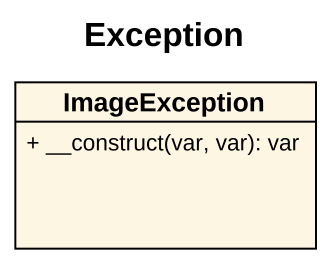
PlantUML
@startuml
title Exception
hide circle
hide empty members
skinparam classAttributeIconSize 0
class ImageException {
  + __construct(var, var): var
}
@enduml
